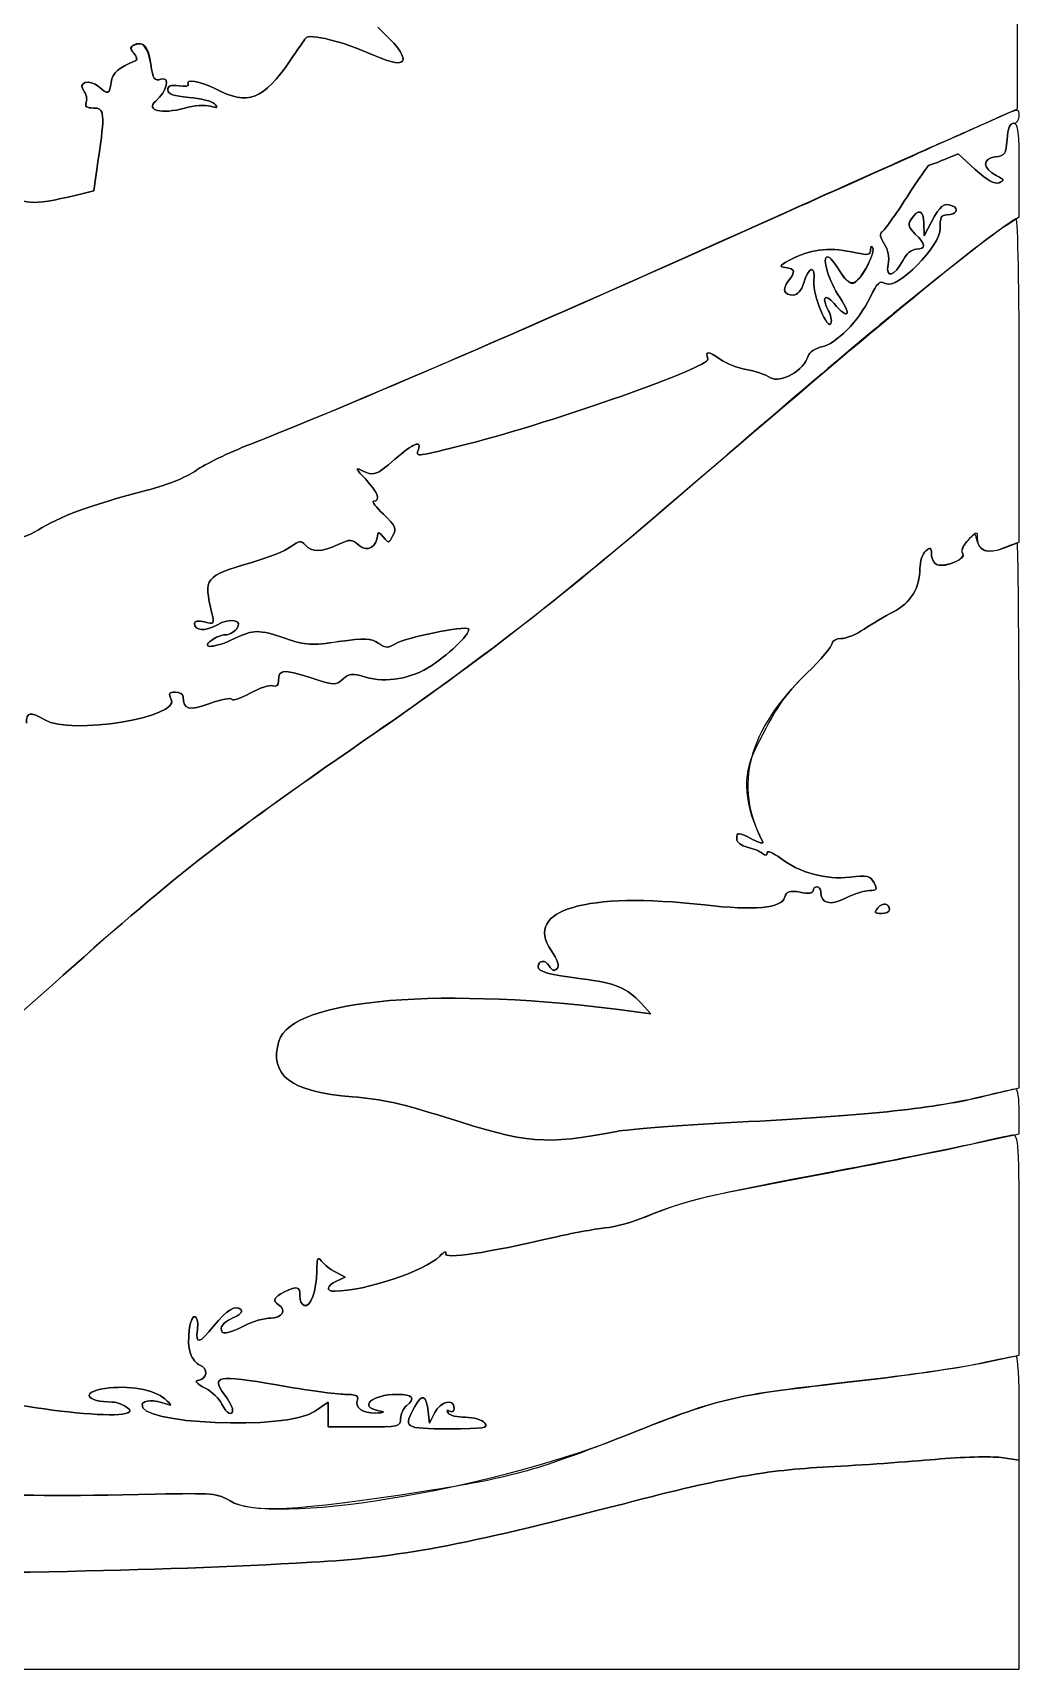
# Model space of a CAD drawing. Extents: x 0 to 106, y 0 to 59.
# Drawn here: x 94.44 to 105.83, y 0.03 to 18.93 of the extents above; entities that cross this region are included whole.
import ezdxf

# ---------------------------------------------------------------- set-up
doc = ezdxf.new("R2010")
doc.units = 0
doc.layers.get('0').update_dxf_attribs({"linetype": 'CONTINUOUS'})

msp = doc.modelspace()

# ---------------------------------------------------------------- linework, layer by layer
at = {"color": 7}
for p, q in [((105.811254, 18.051375), (105.822366, 22.950924)), ((105.436339, 17.88363), (105.811254, 18.051375)), ((95.19777, 17.463472), (95.145911, 17.103639)), ((95.145911, 17.103639), (95.19777, 17.463472)), ((105.1281, 17.533586), (104.968292, 17.466647)), ((104.968292, 17.466647), (105.1281, 17.533586)), ((105.325744, 17.351289), (105.1281, 17.533586)), ((105.1281, 17.533586), (105.325744, 17.351289)), ((105.832156, 16.804396), (105.832685, 17.344674)), ((95.145911, 17.103639), (94.944299, 17.055485)), ((94.944299, 17.055485), (95.145911, 17.103639)), ((104.732813, 16.731106), (104.734665, 16.583998)), ((104.734665, 16.583998), (104.732813, 16.731106)), ((104.734665, 16.583998), (104.82039, 16.746452)), ((104.82039, 16.746452), (104.734665, 16.583998)), ((105.684254, 16.708881), (105.832156, 16.804396)), ((105.833214, 13.047581), (105.833214, 14.915008)), ((105.662823, 12.980641), (105.833214, 13.047581)), ((105.833214, 6.742832), (105.833214, 9.88846)), ((101.577925, 7.599023), (101.379488, 7.625481)), ((101.379488, 7.625481), (101.577925, 7.599023)), ((101.467594, 7.718879), (101.577925, 7.599023)), ((101.577925, 7.599023), (101.467594, 7.718879)), ((105.441367, 6.648376), (105.833214, 6.742832)), ((105.833214, 6.212343), (105.833214, 6.470311)), ((105.204829, 6.074495), (105.833214, 6.212343)), ((105.833214, 3.653031), (105.833214, 4.92594)), ((98.048123, 4.553672), (97.93885, 4.61188)), ((97.93885, 4.61188), (98.048123, 4.553672)), ((97.949962, 4.509751), (98.048123, 4.553672)), ((98.048123, 4.553672), (97.949962, 4.509751)), ((105.381306, 3.558575), (105.833214, 3.653031)), ((97.851538, 3.109578), (97.692788, 3.001892)), ((97.692788, 3.001892), (97.851538, 3.109578)), ((97.851538, 2.967761), (97.851538, 3.109578)), ((97.851538, 3.109578), (97.851538, 2.967761)), ((105.833214, 2.442564), (105.833214, 3.042109)), ((97.851538, 2.82568), (97.851538, 2.967761)), ((97.851538, 2.967761), (97.851538, 2.82568)), ((99.007765, 3.002157), (99.02417, 2.869865)), ((99.02417, 2.869865), (99.007765, 3.002157)), ((99.02417, 2.869865), (99.08423, 2.991044)), ((99.08423, 2.991044), (99.02417, 2.869865)), ((98.270637, 2.82568), (97.851538, 2.82568)), ((97.851538, 2.82568), (98.270637, 2.82568)), ((105.833214, 2.442564), (105.623135, 2.471403)), ((105.623135, 2.471403), (105.833214, 2.442564)), ((105.833214, 1.233948), (105.833214, 2.442564)), ((105.833214, 0.025598), (105.833214, 1.233948)), ((88.059055, 0.025598), (105.833214, 0.025598))]:
    msp.add_line(p, q, dxfattribs=at)
for points in [[(98.375941, 18.672616), (98.035423, 18.825545), (97.632463, 18.926881), (97.59304, 18.869466)], [(97.59304, 18.869466), (97.632463, 18.926881), (98.035423, 18.825545), (98.375941, 18.672616)], [(98.424889, 18.995143), (98.834728, 18.619964), (98.812768, 18.47656), (98.375941, 18.672616)], [(98.375941, 18.672616), (98.812768, 18.47656), (98.834728, 18.619964), (98.424889, 18.995143)], [(95.608667, 18.692989), (95.557603, 18.754902), (95.558926, 18.769718), (95.617663, 18.792208)], [(95.602582, 18.788768), (95.568451, 18.767866), (95.571096, 18.738497), (95.611578, 18.68955)], [(95.803136, 18.569694), (95.773502, 18.767602), (95.699419, 18.848564), (95.602582, 18.788768)], [(95.617663, 18.792208), (95.726671, 18.834012), (95.77165, 18.779508), (95.803665, 18.565989)], [(97.59304, 18.869466), (97.577694, 18.846977), (97.497525, 18.73056), (97.414976, 18.610439)], [(97.414976, 18.610439), (97.497525, 18.73056), (97.577694, 18.846977), (97.59304, 18.869466)], [(95.624807, 18.604618), (95.443832, 18.540854), (95.358636, 18.465448), (95.346201, 18.357763)], [(95.346201, 18.357763), (95.358636, 18.465448), (95.443832, 18.540854), (95.624807, 18.604618)], [(95.624807, 18.604618), (95.651, 18.613879), (95.644386, 18.649862), (95.608667, 18.692989)], [(95.611578, 18.68955), (95.645973, 18.647746), (95.651265, 18.613879), (95.624807, 18.604618)], [(95.920875, 18.395069), (95.84494, 18.370992), (95.829594, 18.393746), (95.803136, 18.569694)], [(95.803665, 18.565989), (95.829594, 18.393746), (95.845204, 18.370992), (95.920875, 18.395069)], [(97.414976, 18.610439), (97.101974, 18.154298), (96.929201, 18.088682), (96.550847, 18.281827)], [(96.550847, 18.281827), (96.929201, 18.088682), (97.101974, 18.154298), (97.414976, 18.610439)], [(95.199886, 18.309079), (95.098551, 18.40089), (94.948533, 18.357233), (95.029495, 18.259602)], [(95.029495, 18.259602), (94.948533, 18.357233), (95.098551, 18.40089), (95.199886, 18.309079)], [(95.346201, 18.357763), (95.330061, 18.218592), (95.308101, 18.211184), (95.199886, 18.309079)], [(95.199886, 18.309079), (95.308101, 18.211184), (95.330061, 18.218592), (95.346201, 18.357763)], [(95.86055, 18.140011), (95.992313, 18.254311), (96.034381, 18.431052), (95.920875, 18.395069)], [(95.920875, 18.395069), (96.034381, 18.431052), (95.992313, 18.254311), (95.86055, 18.140011)], [(96.550847, 18.281827), (96.376223, 18.370727), (96.195777, 18.400625), (96.237052, 18.333685)], [(96.237052, 18.333685), (96.195777, 18.400625), (96.376223, 18.370727), (96.550847, 18.281827)], [(95.029495, 18.259602), (95.059128, 18.223883), (95.071828, 18.164617), (95.057805, 18.12784)], [(95.057805, 18.12784), (95.071828, 18.164617), (95.059128, 18.223883), (95.029495, 18.259602)], [(96.129631, 18.316752), (96.035175, 18.33051), (95.999456, 18.31781), (95.999456, 18.270186)], [(95.999456, 18.270186), (95.999456, 18.31781), (96.035175, 18.33051), (96.129631, 18.316752)], [(95.999456, 18.270186), (95.999456, 18.222296), (96.065867, 18.199013), (96.243666, 18.184196)], [(96.243666, 18.184196), (96.065867, 18.199013), (95.999456, 18.222296), (95.999456, 18.270186)], [(96.237052, 18.333685), (96.249487, 18.313842), (96.201069, 18.306169), (96.129631, 18.316752)], [(96.129631, 18.316752), (96.201069, 18.306169), (96.249487, 18.313842), (96.237052, 18.333685)], [(96.243666, 18.184196), (96.37781, 18.173084), (96.511954, 18.138688), (96.541322, 18.107732)], [(96.541322, 18.107732), (96.511954, 18.138688), (96.37781, 18.173084), (96.243666, 18.184196)], [(95.057805, 18.12784), (95.039285, 18.079421), (95.062039, 18.061165), (95.141149, 18.061165)], [(95.141149, 18.061165), (95.062039, 18.061165), (95.039285, 18.079421), (95.057805, 18.12784)], [(95.141149, 18.061165), (95.27053, 18.061165), (95.276086, 18.004015), (95.19777, 17.463472)], [(95.19777, 17.463472), (95.276086, 18.004015), (95.27053, 18.061165), (95.141149, 18.061165)], [(96.195248, 18.060371), (95.929342, 17.986023), (95.735932, 18.032061), (95.86055, 18.140011)], [(95.86055, 18.140011), (95.735932, 18.032061), (95.929342, 17.986023), (96.195248, 18.060371)], [(96.491052, 18.082861), (96.433902, 18.100059), (96.300816, 18.090004), (96.195248, 18.060371)], [(96.195248, 18.060371), (96.300816, 18.090004), (96.433902, 18.100059), (96.491052, 18.082861)], [(96.541322, 18.107732), (96.584185, 18.062488), (96.574395, 18.057461), (96.491052, 18.082861)], [(96.491052, 18.082861), (96.574395, 18.057461), (96.584185, 18.062488), (96.541322, 18.107732)], [(105.833214, 17.97253), (105.833214, 18.056932), (105.823689, 18.055873), (105.579743, 17.946071)], [(105.769714, 17.884953), (105.804639, 17.884953), (105.833214, 17.924375), (105.833214, 17.97253)], [(103.099278, 16.835881), (104.178512, 17.320068), (105.230229, 17.791555), (105.436339, 17.88363)], [(105.579743, 17.946071), (105.440308, 17.883365), (105.177313, 17.766684), (104.99528, 17.687309)], [(105.769714, 17.884953), (105.726322, 17.884953), (105.701716, 17.825157), (105.692456, 17.697363)], [(105.692456, 17.697363), (105.701716, 17.825157), (105.726322, 17.884953), (105.769714, 17.884953)], [(105.832685, 17.344674), (105.833214, 17.785999), (105.821572, 17.884953), (105.769714, 17.884953)], [(104.99528, 17.687309), (104.813511, 17.60767), (103.870802, 17.185395), (102.90084, 16.748833)], [(105.692456, 17.697363), (105.680285, 17.528824), (105.666527, 17.508716), (105.554873, 17.495751)], [(105.554873, 17.495751), (105.666527, 17.508716), (105.680285, 17.528824), (105.692456, 17.697363)], [(104.790492, 17.399707), (104.780967, 17.399707), (104.665344, 17.23302), (104.533847, 17.029027)], [(104.533847, 17.029027), (104.665344, 17.23302), (104.780967, 17.399707), (104.790492, 17.399707)], [(104.968292, 17.466647), (104.880186, 17.42987), (104.800282, 17.399707), (104.790492, 17.399707)], [(104.790492, 17.399707), (104.800282, 17.399707), (104.880186, 17.42987), (104.968292, 17.466647)], [(105.554873, 17.495751), (105.401944, 17.478288), (105.408823, 17.361078), (105.567573, 17.281968)], [(105.567573, 17.281968), (105.408823, 17.361078), (105.401944, 17.478288), (105.554873, 17.495751)], [(105.599323, 17.198624), (105.546406, 17.178251), (105.463062, 17.224818), (105.325744, 17.351289)], [(105.325744, 17.351289), (105.463062, 17.224818), (105.546406, 17.178251), (105.599323, 17.198624)], [(105.567573, 17.281968), (105.6615, 17.234872), (105.665733, 17.224024), (105.599323, 17.198624)], [(105.599323, 17.198624), (105.665733, 17.224024), (105.6615, 17.234872), (105.567573, 17.281968)], [(94.944299, 17.055485), (94.411694, 16.928485), (94.313004, 16.936952), (94.173304, 17.122689)], [(94.173304, 17.122689), (94.313004, 16.936952), (94.411694, 16.928485), (94.944299, 17.055485)], [(104.533847, 17.029027), (104.402084, 16.825033), (104.273762, 16.645381), (104.248626, 16.629771)], [(104.248626, 16.629771), (104.273762, 16.645381), (104.402084, 16.825033), (104.533847, 17.029027)], [(96.947722, 14.175234), (98.078021, 14.617352), (100.201564, 15.53572), (103.099278, 16.835881)], [(104.580678, 16.770264), (104.664551, 16.903085), (104.730697, 16.885887), (104.732813, 16.731106)], [(104.732813, 16.731106), (104.730697, 16.885887), (104.664551, 16.903085), (104.580678, 16.770264)], [(104.82039, 16.746452), (104.920932, 16.936422), (104.962207, 16.968702), (105.057192, 16.932189)], [(105.057192, 16.932189), (104.962207, 16.968702), (104.920932, 16.936422), (104.82039, 16.746452)], [(104.997132, 16.82662), (104.932838, 16.82662), (104.916698, 16.794341), (104.920138, 16.672898)], [(104.920138, 16.672898), (104.916698, 16.794341), (104.932838, 16.82662), (104.997132, 16.82662)], [(105.057192, 16.932189), (105.145563, 16.898322), (105.104817, 16.82662), (104.997132, 16.82662)], [(104.997132, 16.82662), (105.104817, 16.82662), (105.145563, 16.898322), (105.057192, 16.932189)], [(102.90084, 16.748833), (100.262418, 15.561914), (98.069554, 14.614177), (96.947722, 14.175234)], [(102.037241, 13.69237), (104.077176, 15.447878), (105.303519, 16.46229), (105.684254, 16.708881)], [(104.920138, 16.672898), (104.925959, 16.46811), (104.425368, 15.960111), (104.289637, 16.032871)], [(104.289637, 16.032871), (104.425368, 15.960111), (104.925959, 16.46811), (104.920138, 16.672898)], [(104.632801, 16.605694), (104.556865, 16.676602), (104.544959, 16.713644), (104.580678, 16.770264)], [(104.580678, 16.770264), (104.544959, 16.713644), (104.556865, 16.676602), (104.632801, 16.605694)], [(105.799083, 16.782435), (105.780297, 16.782435), (105.556989, 16.620775), (105.30299, 16.423396)], [(105.833214, 14.915008), (105.833214, 15.942119), (105.817868, 16.782435), (105.799083, 16.782435)], [(103.94806, 16.389265), (103.6721, 16.453294), (103.445881, 16.434773), (103.234479, 16.330527)], [(103.234479, 16.330527), (103.445881, 16.434773), (103.6721, 16.453294), (103.94806, 16.389265)], [(104.142264, 16.441652), (104.129035, 16.474725), (104.118981, 16.467581), (104.116864, 16.423396)], [(104.116864, 16.423396), (104.118981, 16.467581), (104.129035, 16.474725), (104.142264, 16.441652)], [(104.248626, 16.629771), (104.218464, 16.61125), (104.227195, 16.56389), (104.273762, 16.492981)], [(104.273762, 16.492981), (104.227195, 16.56389), (104.218464, 16.61125), (104.248626, 16.629771)], [(104.273762, 16.492981), (104.31927, 16.423396), (104.335409, 16.337936), (104.318741, 16.254592)], [(104.318741, 16.254592), (104.335409, 16.337936), (104.31927, 16.423396), (104.273762, 16.492981)], [(104.643649, 16.429746), (104.757949, 16.429746), (104.75398, 16.492717), (104.632801, 16.605694)], [(104.632801, 16.605694), (104.75398, 16.492717), (104.757949, 16.429746), (104.643649, 16.429746)], [(103.234479, 16.330527), (103.066205, 16.247977), (103.049536, 16.229192), (103.13235, 16.217286)], [(103.13235, 16.217286), (103.049536, 16.229192), (103.066205, 16.247977), (103.234479, 16.330527)], [(103.764439, 15.867507), (103.63056, 16.067267), (103.547217, 16.341375), (103.620506, 16.341375)], [(103.620506, 16.341375), (103.547217, 16.341375), (103.63056, 16.067267), (103.764439, 15.867507)], [(103.620506, 16.341375), (103.644319, 16.341375), (103.704643, 16.272054), (103.754914, 16.187123)], [(103.754914, 16.187123), (103.704643, 16.272054), (103.644319, 16.341375), (103.620506, 16.341375)], [(103.905462, 16.032871), (103.978752, 16.032871), (104.172426, 16.36704), (104.142264, 16.441652)], [(104.116864, 16.423396), (104.113953, 16.362277), (104.087231, 16.356721), (103.94806, 16.389265)], [(103.94806, 16.389265), (104.087231, 16.356721), (104.113953, 16.362277), (104.116864, 16.423396)], [(104.142264, 16.441652), (104.154435, 16.411754), (104.11951, 16.307773), (104.064476, 16.210142)], [(104.318741, 16.254592), (104.285139, 16.086582), (104.395205, 16.117273), (104.490984, 16.302746)], [(104.490984, 16.302746), (104.395205, 16.117273), (104.285139, 16.086582), (104.318741, 16.254592)], [(105.30299, 16.423396), (105.04899, 16.225752), (104.635976, 15.895817), (104.385151, 15.689972)], [(104.490984, 16.302746), (104.529613, 16.377623), (104.59232, 16.429746), (104.643649, 16.429746)], [(104.643649, 16.429746), (104.59232, 16.429746), (104.529613, 16.377623), (104.490984, 16.302746)], [(103.13235, 16.217286), (103.247179, 16.200882), (103.252471, 16.174688), (103.165423, 16.05933)], [(103.165423, 16.05933), (103.252471, 16.174688), (103.247179, 16.200882), (103.13235, 16.217286)], [(103.343752, 16.040809), (103.401961, 16.234484), (103.482923, 16.249036), (103.461227, 16.061976)], [(103.461227, 16.061976), (103.482923, 16.249036), (103.401961, 16.234484), (103.343752, 16.040809)], [(104.064476, 16.210142), (103.942239, 15.99239), (103.872654, 15.987363), (103.754914, 16.187123)], [(103.754914, 16.187123), (103.80492, 16.102192), (103.872654, 16.032871), (103.905462, 16.032871)], [(104.289637, 16.032871), (104.22111, 16.069648), (104.194387, 16.045571), (104.111043, 15.873328)], [(104.111043, 15.873328), (104.194387, 16.045571), (104.22111, 16.069648), (104.289637, 16.032871)], [(103.165423, 16.05933), (103.092134, 15.962757), (103.115417, 15.90058), (103.224954, 15.90058)], [(103.224954, 15.90058), (103.115417, 15.90058), (103.092134, 15.962757), (103.165423, 16.05933)], [(103.224954, 15.90058), (103.272579, 15.90058), (103.317294, 15.953232), (103.343752, 16.040809)], [(103.343752, 16.040809), (103.317294, 15.953232), (103.272579, 15.90058), (103.224954, 15.90058)], [(103.461227, 16.061976), (103.4435, 15.910369), (103.623946, 15.471955), (103.660194, 15.578318)], [(103.660194, 15.578318), (103.623946, 15.471955), (103.4435, 15.910369), (103.461227, 16.061976)], [(103.631089, 15.718811), (103.546952, 15.875974), (103.584523, 15.925451), (103.693796, 15.801361)], [(103.693796, 15.801361), (103.584523, 15.925451), (103.546952, 15.875974), (103.631089, 15.718811)], [(104.111043, 15.873328), (103.979281, 15.601601), (103.717873, 15.334108), (103.551185, 15.30077)], [(103.551185, 15.30077), (103.717873, 15.334108), (103.979281, 15.601601), (104.111043, 15.873328)], [(103.660194, 15.578318), (103.669983, 15.607422), (103.657019, 15.670393), (103.631089, 15.718811)], [(103.631089, 15.718811), (103.657019, 15.670393), (103.669983, 15.607422), (103.660194, 15.578318)], [(103.693796, 15.801361), (103.858366, 15.614301), (103.904933, 15.657693), (103.764439, 15.867507)], [(103.764439, 15.867507), (103.904933, 15.657693), (103.858366, 15.614301), (103.693796, 15.801361)], [(104.385151, 15.689972), (103.950441, 15.333049), (103.626856, 15.057618), (101.864468, 13.54288)], [(102.236472, 15.160012), (102.264783, 15.070583), (100.482551, 14.440346), (99.469198, 14.181584)], [(99.469198, 14.181584), (100.482551, 14.440346), (102.264783, 15.070583), (102.236472, 15.160012)], [(102.384374, 15.154985), (102.235678, 15.259495), (102.204458, 15.260553), (102.236472, 15.160012)], [(102.236472, 15.160012), (102.204458, 15.260553), (102.235678, 15.259495), (102.384374, 15.154985)], [(102.680178, 15.041479), (102.583341, 15.057618), (102.449991, 15.108683), (102.384374, 15.154985)], [(102.384374, 15.154985), (102.449991, 15.108683), (102.583341, 15.057618), (102.680178, 15.041479)], [(103.395611, 15.197054), (103.353013, 15.033541), (103.072819, 14.872675), (102.958784, 14.946229)], [(102.958784, 14.946229), (103.072819, 14.872675), (103.353013, 15.033541), (103.395611, 15.197054)], [(103.551185, 15.30077), (103.475515, 15.285689), (103.406723, 15.239916), (103.395611, 15.197054)], [(103.395611, 15.197054), (103.406723, 15.239916), (103.475515, 15.285689), (103.551185, 15.30077)], [(102.958784, 14.946229), (102.902692, 14.982477), (102.77728, 15.025339), (102.680178, 15.041479)], [(102.680178, 15.041479), (102.77728, 15.025339), (102.902692, 14.982477), (102.958784, 14.946229)], [(98.893995, 14.114644), (98.937916, 14.229209), (98.834464, 14.186876), (98.623326, 14.004313)], [(98.623326, 14.004313), (98.834464, 14.186876), (98.937916, 14.229209), (98.893995, 14.114644)], [(99.469198, 14.181584), (98.866743, 14.027597), (98.860393, 14.026803), (98.893995, 14.114644)], [(98.893995, 14.114644), (98.860393, 14.026803), (98.866743, 14.027597), (99.469198, 14.181584)], [(96.326746, 13.873874), (96.4257, 13.944782), (96.705099, 14.080513), (96.947722, 14.175234)], [(96.947722, 14.175234), (96.705099, 14.080513), (96.4257, 13.944782), (96.326746, 13.873874)], [(98.623326, 14.004313), (98.401077, 13.811961), (98.377264, 13.804024), (98.234654, 13.877578)], [(98.234654, 13.877578), (98.377264, 13.804024), (98.401077, 13.811961), (98.623326, 14.004313)], [(95.690688, 13.627282), (95.984111, 13.703218), (96.211123, 13.791059), (96.326746, 13.873874)], [(96.326746, 13.873874), (96.211123, 13.791059), (95.984111, 13.703218), (95.690688, 13.627282)], [(98.234654, 13.877578), (98.162687, 13.91462), (98.174593, 13.888955), (98.281485, 13.776243)], [(98.281485, 13.776243), (98.174593, 13.888955), (98.162687, 13.91462), (98.234654, 13.877578)], [(94.507208, 13.188075), (94.726547, 13.333066), (95.126861, 13.481762), (95.690688, 13.627282)], [(95.690688, 13.627282), (95.126861, 13.481762), (94.726547, 13.333066), (94.507208, 13.188075)], [(98.248412, 10.741475), (99.695946, 11.742393), (100.490224, 12.361253), (102.037241, 13.69237)], [(98.281485, 13.776243), (98.425947, 13.624372), (98.465106, 13.519333), (98.377529, 13.519333)], [(98.377529, 13.519333), (98.465106, 13.519333), (98.425947, 13.624372), (98.281485, 13.776243)], [(101.864468, 13.54288), (100.49631, 12.367073), (99.646998, 11.709055), (98.248412, 10.741475)], [(98.377529, 13.519333), (98.3516, 13.519333), (98.402664, 13.45107), (98.491035, 13.367726)], [(98.491035, 13.367726), (98.402664, 13.45107), (98.3516, 13.519333), (98.377529, 13.519333)], [(98.491035, 13.367726), (98.631793, 13.23517), (98.645287, 13.204479), (98.600837, 13.121664)], [(98.600837, 13.121664), (98.645287, 13.204479), (98.631793, 13.23517), (98.491035, 13.367726)], [(94.010057, 13.013979), (94.199233, 13.050227), (94.411164, 13.12431), (94.507208, 13.188075)], [(94.507208, 13.188075), (94.411164, 13.12431), (94.199233, 13.050227), (94.010057, 13.013979)], [(97.588542, 13.010539), (97.541975, 13.066631), (97.519486, 13.063985), (97.417621, 12.991489)], [(97.417621, 12.991489), (97.519486, 13.063985), (97.541975, 13.066631), (97.588542, 13.010539)], [(98.209783, 13.007364), (98.124058, 13.084887), (98.110035, 13.085416), (97.967425, 13.017683)], [(97.967425, 13.017683), (98.110035, 13.085416), (98.124058, 13.084887), (98.209783, 13.007364)], [(98.426212, 13.141773), (98.421979, 12.996252), (98.303445, 12.922698), (98.209783, 13.007364)], [(98.209783, 13.007364), (98.303445, 12.922698), (98.421979, 12.996252), (98.426212, 13.141773)], [(98.488918, 13.107641), (98.455316, 13.152091), (98.427006, 13.167437), (98.426212, 13.141773)], [(98.426212, 13.141773), (98.427006, 13.167437), (98.455316, 13.152091), (98.488918, 13.107641)], [(98.600837, 13.121664), (98.552153, 13.030648), (98.547656, 13.030119), (98.488918, 13.107641)], [(98.488918, 13.107641), (98.547656, 13.030119), (98.552153, 13.030648), (98.600837, 13.121664)], [(105.232875, 13.057371), (105.17599, 12.993077), (105.155352, 12.935927), (105.180223, 12.911056)], [(105.180752, 12.918464), (105.158527, 12.948362), (105.184456, 13.01001), (105.246104, 13.074304)], [(105.340825, 13.087533), (105.328125, 13.152356), (105.313044, 13.148123), (105.232875, 13.057371)], [(105.246104, 13.074304), (105.345587, 13.17802), (105.348233, 13.178285), (105.348233, 13.087533)], [(105.636893, 12.971646), (105.473117, 12.903383), (105.368871, 12.944129), (105.340825, 13.087533)], [(105.348233, 13.087533), (105.348233, 12.943864), (105.466502, 12.903648), (105.662823, 12.980641)], [(97.417621, 12.991489), (97.353063, 12.945452), (97.153038, 12.864754), (96.972593, 12.812367)], [(96.972593, 12.812367), (97.153038, 12.864754), (97.353063, 12.945452), (97.417621, 12.991489)], [(97.967425, 13.017683), (97.7801, 12.928783), (97.658127, 12.926402), (97.588542, 13.010539)], [(97.588542, 13.010539), (97.658127, 12.926402), (97.7801, 12.928783), (97.967425, 13.017683)], [(104.752921, 12.945981), (104.716409, 12.915819), (104.686776, 12.82295), (104.686776, 12.739871)], [(104.686776, 12.739871), (104.686776, 12.82295), (104.716409, 12.915819), (104.752921, 12.945981)], [(104.819067, 12.906029), (104.819067, 12.985404), (104.808219, 12.992019), (104.752921, 12.945981)], [(104.752921, 12.945981), (104.808219, 12.992019), (104.819067, 12.985404), (104.819067, 12.906029)], [(104.886007, 12.785115), (104.84923, 12.799402), (104.819067, 12.853642), (104.819067, 12.906029)], [(104.819067, 12.906029), (104.819067, 12.853642), (104.84923, 12.799402), (104.886007, 12.785115)], [(104.886007, 12.785115), (104.983373, 12.747808), (105.225731, 12.857346), (105.180752, 12.918464)], [(105.180223, 12.911056), (105.232081, 12.859198), (104.977552, 12.75019), (104.886007, 12.785115)], [(105.809666, 13.034087), (105.796966, 13.034087), (105.718914, 13.006041), (105.636893, 12.971646)], [(105.833214, 9.88846), (105.833214, 11.618568), (105.822631, 13.034087), (105.809666, 13.034087)], [(96.972593, 12.812367), (96.423318, 12.652559), (96.409825, 12.635361), (96.510366, 12.22314)], [(96.510366, 12.22314), (96.409825, 12.635361), (96.423318, 12.652559), (96.972593, 12.812367)], [(104.686776, 12.739871), (104.686776, 12.520267), (104.576709, 12.341938), (104.379595, 12.241396)], [(104.379595, 12.241396), (104.576709, 12.341938), (104.686776, 12.520267), (104.686776, 12.739871)], [(96.424906, 12.124715), (96.354262, 12.142442), (96.308225, 12.135563), (96.308225, 12.107517)], [(96.308225, 12.107517), (96.308225, 12.135563), (96.354262, 12.142442), (96.424906, 12.124715)], [(96.308225, 12.107517), (96.308225, 12.021263), (96.435489, 12.012003), (96.565664, 12.088732)], [(96.565664, 12.088732), (96.435489, 12.012003), (96.308225, 12.021263), (96.308225, 12.107517)], [(96.510366, 12.22314), (96.539735, 12.102226), (96.535237, 12.096934), (96.424906, 12.124715)], [(96.424906, 12.124715), (96.535237, 12.096934), (96.539735, 12.102226), (96.510366, 12.22314)], [(96.565664, 12.088732), (96.720181, 12.180013), (96.880253, 12.146676), (96.792941, 12.041372)], [(96.792941, 12.041372), (96.880253, 12.146676), (96.720181, 12.180013), (96.565664, 12.088732)], [(104.379595, 12.241396), (104.28461, 12.192713), (104.133268, 12.103284), (104.043574, 12.04243)], [(104.043574, 12.04243), (104.133268, 12.103284), (104.28461, 12.192713), (104.379595, 12.241396)], [(96.504016, 11.911197), (96.370137, 11.809862), (96.547143, 11.82362), (96.771245, 11.931834)], [(96.771245, 11.931834), (96.547143, 11.82362), (96.370137, 11.809862), (96.504016, 11.911197)], [(96.664089, 11.975755), (96.623079, 11.975755), (96.551112, 11.946651), (96.504016, 11.911197)], [(96.504016, 11.911197), (96.551112, 11.946651), (96.623079, 11.975755), (96.664089, 11.975755)], [(96.792941, 12.041372), (96.762778, 12.005388), (96.704835, 11.975755), (96.664089, 11.975755)], [(96.664089, 11.975755), (96.704835, 11.975755), (96.762778, 12.005388), (96.792941, 12.041372)], [(96.771245, 11.931834), (96.994024, 12.03952), (97.046676, 12.03952), (97.363646, 11.932893)], [(97.363646, 11.932893), (97.046676, 12.03952), (96.994024, 12.03952), (96.771245, 11.931834)], [(97.363646, 11.932893), (97.596744, 11.854312), (97.657069, 11.850607), (97.974569, 11.896909)], [(97.975098, 11.896909), (97.657069, 11.850607), (97.596744, 11.854047), (97.363646, 11.932893)], [(97.974569, 11.896909), (98.278045, 11.941095), (98.341545, 11.938713), (98.431504, 11.879711)], [(98.430974, 11.879976), (98.342075, 11.938978), (98.279104, 11.941359), (97.975098, 11.896909)], [(99.472902, 12.045076), (99.43295, 12.085028), (98.734716, 11.942682), (98.628353, 11.872832)], [(98.628618, 11.872832), (98.733393, 11.942418), (99.432686, 12.085028), (99.472902, 12.045076)], [(99.472902, 12.045076), (99.510209, 12.007505), (99.272613, 11.770439), (99.048776, 11.622008)], [(99.048776, 11.622008), (99.272613, 11.770439), (99.510209, 12.007505), (99.472902, 12.045076)], [(103.77661, 11.931834), (103.719196, 11.931834), (103.672364, 11.906434), (103.672364, 11.875478)], [(103.672364, 11.875478), (103.672364, 11.906434), (103.719196, 11.931834), (103.77661, 11.931834)], [(104.043574, 12.04243), (103.953881, 11.981576), (103.83376, 11.931834), (103.77661, 11.931834)], [(103.77661, 11.931834), (103.83376, 11.931834), (103.953881, 11.981576), (104.043574, 12.04243)], [(98.628353, 11.872832), (98.547126, 11.819651), (98.520404, 11.820709), (98.430974, 11.879976)], [(98.431504, 11.879711), (98.521726, 11.820709), (98.548714, 11.819651), (98.628618, 11.872832)], [(103.672364, 11.875478), (103.672364, 11.844257), (103.54166, 11.690535), (103.381852, 11.533637)], [(103.381852, 11.533637), (103.54166, 11.690535), (103.672364, 11.844257), (103.672364, 11.875478)], [(97.644369, 11.48072), (97.331632, 11.58232), (97.278451, 11.577293), (97.278451, 11.445531)], [(97.278451, 11.445531), (97.278451, 11.577293), (97.331632, 11.58232), (97.644369, 11.48072)], [(98.284131, 11.488129), (98.130673, 11.534166), (98.096541, 11.530726), (98.021929, 11.463258)], [(98.021929, 11.463258), (98.096541, 11.530726), (98.130673, 11.534166), (98.284131, 11.488129)], [(99.048776, 11.622008), (98.815149, 11.467227), (98.524108, 11.416162), (98.284131, 11.488129)], [(98.284131, 11.488129), (98.524108, 11.416162), (98.815149, 11.467227), (99.048776, 11.622008)], [(102.870149, 9.579956), (102.537303, 10.250409), (102.697376, 10.861596), (103.381852, 11.533637)], [(103.381852, 11.533637), (103.109067, 11.265879), (103.02784, 11.146287), (102.783101, 10.65284)], [(97.213099, 11.386264), (97.17738, 11.400022), (97.059376, 11.361658), (96.950897, 11.301068)], [(96.950897, 11.301068), (97.059376, 11.361658), (97.17738, 11.400022), (97.213099, 11.386264)], [(97.278451, 11.445531), (97.278451, 11.389175), (97.256755, 11.369595), (97.213099, 11.386264)], [(97.213099, 11.386264), (97.256755, 11.369595), (97.278451, 11.389175), (97.278451, 11.445531)], [(98.021929, 11.463258), (97.940173, 11.389175), (97.923504, 11.389968), (97.644369, 11.48072)], [(97.644369, 11.48072), (97.923504, 11.389968), (97.940173, 11.389175), (98.021929, 11.463258)], [(96.040731, 11.231748), (96.151856, 11.023785), (94.879741, 10.815029), (94.579704, 10.992035)], [(94.579704, 10.992035), (94.879741, 10.815029), (96.151856, 11.023785), (96.040731, 11.231748)], [(96.08624, 11.314298), (96.012156, 11.314298), (96.004219, 11.30001), (96.040731, 11.231748)], [(96.040731, 11.231748), (96.004219, 11.30001), (96.012156, 11.314298), (96.08624, 11.314298)], [(96.176727, 11.259264), (96.176198, 11.289691), (96.135452, 11.314298), (96.08624, 11.314298)], [(96.08624, 11.314298), (96.135452, 11.314298), (96.176198, 11.289691), (96.176727, 11.259264)], [(96.486818, 11.1828), (96.243402, 11.0939), (96.178314, 11.110039), (96.176727, 11.259264)], [(96.176727, 11.259264), (96.178314, 11.110039), (96.243402, 11.0939), (96.486818, 11.1828)], [(96.740289, 11.230689), (96.732881, 11.25265), (96.618845, 11.231218), (96.486818, 11.1828)], [(96.486818, 11.1828), (96.618845, 11.231218), (96.732881, 11.25265), (96.740289, 11.230689)], [(96.950897, 11.301068), (96.842418, 11.240479), (96.747697, 11.208729), (96.740289, 11.230689)], [(96.740289, 11.230689), (96.747697, 11.208729), (96.842418, 11.240479), (96.950897, 11.301068)], [(94.579704, 10.992035), (94.409841, 11.092312), (94.368037, 11.084904), (94.368037, 10.9542)], [(94.368037, 10.9542), (94.368037, 11.084904), (94.409841, 11.092312), (94.579704, 10.992035)], [(94.666222, 7.930016), (96.044171, 9.165354), (96.598472, 9.600329), (98.248412, 10.741475)], [(98.248412, 10.741475), (96.59662, 9.599006), (96.043642, 9.16509), (94.666222, 7.930016)], [(102.783101, 10.65284), (102.626997, 10.337986), (102.652926, 10.017576), (102.870149, 9.579956)], [(102.753467, 9.613029), (102.587045, 9.699018), (102.570111, 9.699547), (102.570111, 9.617527)], [(102.570111, 9.617527), (102.570111, 9.699547), (102.587045, 9.699018), (102.753467, 9.613029)], [(102.570111, 9.617527), (102.570111, 9.581543), (102.624616, 9.53921), (102.69129, 9.523335)], [(102.69129, 9.523335), (102.624616, 9.53921), (102.570111, 9.581543), (102.570111, 9.617527)], [(102.69129, 9.523335), (102.757965, 9.507195), (102.83734, 9.474652), (102.867767, 9.450839)], [(102.867767, 9.450839), (102.83734, 9.474652), (102.757965, 9.507195), (102.69129, 9.523335)], [(102.870149, 9.579956), (102.880203, 9.559583), (102.827815, 9.574664), (102.753467, 9.613029)], [(102.753467, 9.613029), (102.827815, 9.574664), (102.880203, 9.559583), (102.870149, 9.579956)], [(102.867767, 9.450839), (102.905074, 9.421206), (102.922801, 9.424116), (102.922801, 9.459041)], [(102.922801, 9.459041), (102.922801, 9.424116), (102.905074, 9.421206), (102.867767, 9.450839)], [(102.922801, 9.459041), (102.922801, 9.487616), (102.991328, 9.458512), (103.0752, 9.394748)], [(103.0752, 9.394748), (102.991328, 9.458512), (102.922801, 9.487616), (102.922801, 9.459041)], [(103.0752, 9.394748), (103.29454, 9.227267), (103.604102, 9.143129), (103.878739, 9.175937)], [(103.878739, 9.175937), (103.604102, 9.143129), (103.29454, 9.227267), (103.0752, 9.394748)], [(103.878739, 9.175937), (104.080087, 9.200014), (104.11316, 9.192342), (104.156022, 9.112438)], [(104.156022, 9.112438), (104.11316, 9.192342), (104.080087, 9.200014), (103.878739, 9.175937)], [(104.156022, 9.112438), (104.19862, 9.032533), (104.192005, 9.021421), (104.102312, 9.021421)], [(104.102312, 9.021421), (104.192005, 9.021421), (104.19862, 9.032533), (104.156022, 9.112438)], [(102.197579, 8.855527), (100.830213, 9.010573), (100.109225, 8.799171), (100.424343, 8.335357)], [(100.424343, 8.335357), (100.109225, 8.799171), (100.830213, 9.010573), (102.197579, 8.855527)], [(103.124413, 8.943104), (103.084725, 8.817692), (102.781513, 8.789117), (102.197579, 8.855527)], [(102.197579, 8.855527), (102.781513, 8.789117), (103.084725, 8.817692), (103.124413, 8.943104)], [(103.301948, 9.001313), (103.177594, 9.024861), (103.147167, 9.014806), (103.124413, 8.943104)], [(103.124413, 8.943104), (103.147167, 9.014806), (103.177594, 9.024861), (103.301948, 9.001313)], [(103.451967, 9.019304), (103.451967, 8.990729), (103.394817, 8.98385), (103.301948, 9.001313)], [(103.301948, 9.001313), (103.394817, 8.98385), (103.451967, 8.990729), (103.451967, 9.019304)], [(103.496152, 9.065342), (103.47181, 9.065342), (103.451967, 9.044704), (103.451967, 9.019304)], [(103.451967, 9.019304), (103.451967, 9.044704), (103.47181, 9.065342), (103.496152, 9.065342)], [(103.540073, 9.004752), (103.540073, 9.03809), (103.520229, 9.065342), (103.496152, 9.065342)], [(103.496152, 9.065342), (103.520229, 9.065342), (103.540073, 9.03809), (103.540073, 9.004752)], [(103.828468, 8.934109), (103.651198, 8.843621), (103.540073, 8.870873), (103.540073, 9.004752)], [(103.540073, 9.004752), (103.540073, 8.870873), (103.651198, 8.843621), (103.828468, 8.934109)], [(104.102312, 9.021421), (104.045956, 9.021421), (103.92266, 8.981998), (103.828468, 8.934109)], [(103.828468, 8.934109), (103.92266, 8.981998), (104.045956, 9.021421), (104.102312, 9.021421)], [(104.201266, 8.822455), (104.256299, 8.888865), (104.333822, 8.874577), (104.333822, 8.798113)], [(104.333822, 8.798113), (104.333822, 8.874577), (104.256299, 8.888865), (104.201266, 8.822455)], [(104.240424, 8.756838), (104.162372, 8.756838), (104.155758, 8.767686), (104.201266, 8.822455)], [(104.201266, 8.822455), (104.155758, 8.767686), (104.162372, 8.756838), (104.240424, 8.756838)], [(104.333822, 8.798113), (104.333822, 8.775359), (104.291753, 8.756838), (104.240424, 8.756838)], [(104.240424, 8.756838), (104.291753, 8.756838), (104.333822, 8.775359), (104.333822, 8.798113)], [(100.424343, 8.335357), (100.505041, 8.216559), (100.526472, 8.150678), (100.494193, 8.118928)], [(100.494193, 8.118928), (100.526472, 8.150678), (100.505041, 8.216559), (100.424343, 8.335357)], [(100.403706, 8.151472), (100.361901, 8.22582), (100.27697, 8.219205), (100.27697, 8.141418)], [(100.27697, 8.141418), (100.27697, 8.219205), (100.361901, 8.22582), (100.403706, 8.151472)], [(100.27697, 8.141418), (100.27697, 8.084003), (100.400795, 8.049872), (100.77862, 8.002512)], [(100.77862, 8.002512), (100.400795, 8.049872), (100.27697, 8.084003), (100.27697, 8.141418)], [(100.494193, 8.118928), (100.462178, 8.087178), (100.434397, 8.097232), (100.403706, 8.151472)], [(100.403706, 8.151472), (100.434397, 8.097232), (100.462178, 8.087178), (100.494193, 8.118928)], [(100.77862, 8.002512), (101.165705, 7.953828), (101.304346, 7.896943), (101.467594, 7.718879)], [(101.467594, 7.718879), (101.304346, 7.896943), (101.165705, 7.953828), (100.77862, 8.002512)], [(85.195737, 1.383967), (88.801475, 3.305898), (91.888894, 5.440025), (94.666222, 7.930016)], [(94.666222, 7.930016), (91.888894, 5.440025), (88.801475, 3.305898), (85.195737, 1.383967)], [(101.379488, 7.625481), (99.181597, 7.921285), (97.429263, 7.774441), (97.284007, 7.282581)], [(97.284007, 7.282581), (97.429263, 7.774441), (99.181597, 7.921285), (101.379488, 7.625481)], [(97.284007, 7.282581), (97.166797, 6.885178), (97.416299, 6.696001), (98.133319, 6.638322)], [(98.133319, 6.638322), (97.416299, 6.696001), (97.166797, 6.885178), (97.284007, 7.282581)], [(98.133319, 6.638322), (98.471985, 6.611334), (98.729424, 6.554449), (99.203557, 6.402578)], [(99.203557, 6.402578), (98.729424, 6.554449), (98.471985, 6.611334), (98.133319, 6.638322)], [(102.705843, 6.351778), (104.136972, 6.428772), (104.849759, 6.50603), (105.441367, 6.648376)], [(105.409352, 6.641761), (104.872778, 6.508411), (104.121626, 6.427978), (102.705843, 6.351778)], [(105.795114, 6.72828), (105.774212, 6.72828), (105.600646, 6.689386), (105.409352, 6.641761)], [(105.833214, 6.470311), (105.833214, 6.612128), (105.816016, 6.72828), (105.795114, 6.72828)], [(99.203557, 6.402578), (100.162935, 6.094868), (100.349731, 6.079522), (101.18449, 6.23933)], [(101.18449, 6.23933), (100.349731, 6.079522), (100.162935, 6.094868), (99.203557, 6.402578)], [(101.18449, 6.23933), (101.307786, 6.262878), (101.992262, 6.313678), (102.705843, 6.351778)], [(102.705843, 6.351778), (101.992262, 6.313678), (101.307786, 6.262878), (101.18449, 6.23933)], [(103.385821, 5.714133), (104.040664, 5.83637), (104.859284, 5.998824), (105.204829, 6.074495)], [(105.348233, 6.106774), (105.1662, 6.061266), (104.422193, 5.912306), (103.694589, 5.775781)], [(105.755956, 6.194351), (105.713622, 6.191705), (105.530002, 6.152283), (105.348233, 6.106774)], [(105.833214, 4.92594), (105.833214, 6.111008), (105.827922, 6.198849), (105.755956, 6.194351)], [(103.694589, 5.775781), (102.24732, 5.503789), (101.931143, 5.428119), (101.53374, 5.25905)], [(101.53374, 5.257727), (101.960512, 5.437115), (102.13302, 5.479712), (103.385821, 5.714133)], [(101.048759, 5.123584), (100.927315, 5.111148), (100.659557, 5.061671), (100.453447, 5.013253)], [(100.453447, 5.013253), (100.659557, 5.061671), (100.927315, 5.111148), (101.048759, 5.123584)], [(101.53374, 5.25905), (101.388219, 5.197138), (101.169938, 5.136284), (101.048759, 5.123584)], [(101.048759, 5.123584), (101.169938, 5.136284), (101.388219, 5.196344), (101.53374, 5.257727)], [(100.453447, 5.013253), (99.689596, 4.83413), (99.183184, 4.758988), (99.209642, 4.828309)], [(99.209642, 4.828309), (99.183184, 4.758988), (99.689596, 4.83413), (100.453447, 5.013253)], [(97.775867, 4.740203), (97.730888, 4.798411), (97.721892, 4.779626), (97.720834, 4.625638)], [(97.720834, 4.625638), (97.721892, 4.779626), (97.730888, 4.798411), (97.775867, 4.740203)], [(97.93885, 4.61188), (97.87879, 4.643895), (97.8055, 4.701574), (97.775867, 4.740203)], [(97.775867, 4.740203), (97.8055, 4.701574), (97.87879, 4.643895), (97.93885, 4.61188)], [(99.140322, 4.797882), (98.967813, 4.625374), (98.284395, 4.396509), (97.928796, 4.392012)], [(97.928796, 4.392012), (98.284395, 4.396509), (98.967813, 4.625374), (99.140322, 4.797882)], [(99.209642, 4.828309), (99.223136, 4.862969), (99.191915, 4.849476), (99.140322, 4.797882)], [(99.140322, 4.797882), (99.191915, 4.849476), (99.223136, 4.862969), (99.209642, 4.828309)], [(97.720834, 4.625638), (97.718981, 4.395716), (97.648338, 4.201512), (97.575842, 4.226647)], [(97.575842, 4.226647), (97.648338, 4.201512), (97.718981, 4.395716), (97.720834, 4.625638)], [(97.346713, 4.384074), (97.227915, 4.329835), (97.20569, 4.28168), (97.278451, 4.236701)], [(97.278451, 4.236701), (97.20569, 4.28168), (97.227915, 4.329835), (97.346713, 4.384074)], [(97.524513, 4.340418), (97.528482, 4.448897), (97.502817, 4.455247), (97.346713, 4.384074)], [(97.346713, 4.384074), (97.502817, 4.455247), (97.528482, 4.448897), (97.524513, 4.340418)], [(97.928796, 4.392012), (97.820581, 4.390689), (97.832752, 4.457364), (97.949962, 4.509751)], [(97.949962, 4.509751), (97.832752, 4.457364), (97.820581, 4.390689), (97.928796, 4.392012)], [(96.84718, 4.178493), (96.785533, 4.240141), (96.682874, 4.179551), (96.531797, 3.991433)], [(96.531797, 3.991433), (96.682874, 4.179551), (96.785533, 4.240141), (96.84718, 4.178493)], [(96.751666, 4.083508), (96.830247, 4.116051), (96.869935, 4.155739), (96.84718, 4.178493)], [(96.84718, 4.178493), (96.869935, 4.155739), (96.830247, 4.116051), (96.751666, 4.083508)], [(97.278451, 4.236701), (97.375817, 4.176641), (97.320784, 4.082449), (97.188493, 4.082449)], [(97.188493, 4.082449), (97.320784, 4.082449), (97.375817, 4.176641), (97.278451, 4.236701)], [(97.575842, 4.226647), (97.54568, 4.237231), (97.522396, 4.288295), (97.524513, 4.340418)], [(97.524513, 4.340418), (97.522396, 4.288295), (97.54568, 4.237231), (97.575842, 4.226647)], [(96.318014, 4.098589), (96.25716, 4.13616), (96.211917, 3.800668), (96.2606, 3.67261)], [(96.2606, 3.67261), (96.211917, 3.800668), (96.25716, 4.13616), (96.318014, 4.098589)], [(96.531797, 3.991433), (96.365904, 3.785058), (96.316956, 3.773152), (96.342091, 3.944866)], [(96.342091, 3.944866), (96.316956, 3.773152), (96.365904, 3.785058), (96.531797, 3.991433)], [(96.342091, 3.944866), (96.35241, 4.014716), (96.341562, 4.084037), (96.318014, 4.098589)], [(96.318014, 4.098589), (96.341562, 4.084037), (96.35241, 4.014716), (96.342091, 3.944866)], [(96.616993, 3.966827), (96.616993, 4.000164), (96.677583, 4.052816), (96.751666, 4.083508)], [(96.751666, 4.083508), (96.677583, 4.052816), (96.616993, 4.000164), (96.616993, 3.966827)], [(96.881576, 3.994343), (96.677847, 3.890362), (96.616993, 3.884012), (96.616993, 3.966827)], [(96.616993, 3.966827), (96.616993, 3.884012), (96.677847, 3.890362), (96.881576, 3.994343)], [(97.188493, 4.082449), (97.114674, 4.082449), (96.976561, 4.042762), (96.881576, 3.994343)], [(96.881576, 3.994343), (96.976561, 4.042762), (97.114674, 4.082449), (97.188493, 4.082449)], [(96.2606, 3.67261), (96.283089, 3.613608), (96.332831, 3.553283), (96.370931, 3.538731)], [(96.370931, 3.538731), (96.332831, 3.553283), (96.283089, 3.613608), (96.2606, 3.67261)], [(105.798024, 3.64139), (105.77871, 3.64139), (105.5853, 3.60276), (105.368077, 3.555665)], [(105.833214, 3.042109), (105.833214, 3.371779), (105.817339, 3.64139), (105.798024, 3.64139)], [(96.370931, 3.538731), (96.464593, 3.502748), (96.459566, 3.38739), (96.363258, 3.367017)], [(96.363258, 3.367017), (96.459566, 3.38739), (96.464593, 3.502748), (96.370931, 3.538731)], [(96.652447, 3.202711), (96.496079, 3.414113), (96.576777, 3.428665), (97.256755, 3.310132)], [(97.256755, 3.310132), (96.576777, 3.428665), (96.496079, 3.414113), (96.652447, 3.202711)], [(103.959172, 3.353259), (104.492572, 3.414113), (105.132598, 3.506452), (105.381306, 3.558575)], [(105.368077, 3.555665), (105.150854, 3.508304), (104.526968, 3.418611), (103.981133, 3.356434)], [(95.539082, 3.043696), (95.789113, 2.842878), (93.901577, 3.068038), (93.49703, 3.287113)], [(93.49703, 3.287113), (93.901577, 3.068038), (95.789113, 2.842878), (95.539082, 3.043696)], [(95.271853, 3.268857), (94.987955, 3.226259), (95.052778, 3.114869), (95.362605, 3.113017)], [(95.362605, 3.113017), (95.052778, 3.114869), (94.987955, 3.226259), (95.271853, 3.268857)], [(95.964531, 3.150323), (95.842823, 3.258009), (95.542521, 3.309602), (95.271853, 3.268857)], [(95.271853, 3.268857), (95.542521, 3.309602), (95.842823, 3.258009), (95.964531, 3.150323)], [(96.363258, 3.367017), (96.304521, 3.354317), (96.320396, 3.332092), (96.43152, 3.273355)], [(96.43152, 3.273355), (96.320396, 3.332092), (96.304521, 3.354317), (96.363258, 3.367017)], [(96.43152, 3.273355), (96.51116, 3.231021), (96.598737, 3.147678), (96.625989, 3.088146)], [(96.625989, 3.088146), (96.598737, 3.147678), (96.51116, 3.231021), (96.43152, 3.273355)], [(97.256755, 3.310132), (97.596215, 3.25113), (97.950227, 3.202446), (98.043625, 3.201653)], [(98.043625, 3.201653), (97.950227, 3.202446), (97.596215, 3.25113), (97.256755, 3.310132)], [(103.981133, 3.356434), (102.442582, 3.180486), (102.427237, 3.176782), (101.196396, 2.691272)], [(101.196396, 2.691272), (102.425385, 3.175988), (102.446287, 3.181015), (103.959172, 3.353259)], [(95.362605, 3.113017), (95.412611, 3.112488), (95.491986, 3.081532), (95.539082, 3.043696)], [(95.539082, 3.043696), (95.491986, 3.081532), (95.412611, 3.112488), (95.362605, 3.113017)], [(97.692788, 3.001892), (97.369996, 2.782818), (95.624807, 2.856901), (95.704975, 3.086294)], [(95.704975, 3.086294), (95.624807, 2.856901), (97.369996, 2.782818), (97.692788, 3.001892)], [(95.704975, 3.086294), (95.723496, 3.139211), (95.840442, 3.141857), (95.977496, 3.092644)], [(95.977496, 3.092644), (95.840442, 3.141857), (95.723496, 3.139211), (95.704975, 3.086294)], [(95.977496, 3.092644), (96.056077, 3.064334), (96.05449, 3.070684), (95.964531, 3.150323)], [(95.964531, 3.150323), (96.05449, 3.070684), (96.056077, 3.064334), (95.977496, 3.092644)], [(96.625989, 3.088146), (96.675731, 2.978609), (96.749285, 2.941567), (96.749285, 3.025969)], [(96.749285, 3.025969), (96.749285, 2.941567), (96.675731, 2.978609), (96.625989, 3.088146)], [(96.749285, 3.025969), (96.749285, 3.051105), (96.705628, 3.130744), (96.652447, 3.202711)], [(96.652447, 3.202711), (96.705628, 3.130744), (96.749285, 3.051105), (96.749285, 3.025969)], [(98.043625, 3.201653), (98.169831, 3.200859), (98.207931, 3.184719), (98.190468, 3.13974)], [(98.190468, 3.13974), (98.207931, 3.184719), (98.169831, 3.200859), (98.043625, 3.201653)], [(98.190468, 3.13974), (98.155544, 3.048194), (98.249735, 2.979403), (98.400547, 2.986017)], [(98.400547, 2.986017), (98.249735, 2.979403), (98.155544, 3.048194), (98.190468, 3.13974)], [(98.436002, 3.011153), (98.19576, 3.057455), (98.356891, 3.200594), (98.648991, 3.200594)], [(98.648991, 3.200594), (98.356891, 3.200594), (98.19576, 3.057455), (98.436002, 3.011153)], [(98.648991, 3.200594), (98.831289, 3.200594), (98.864891, 3.159055), (98.755618, 3.068303)], [(98.755618, 3.068303), (98.864891, 3.159055), (98.831289, 3.200594), (98.648991, 3.200594)], [(98.755618, 3.068303), (98.71937, 3.03814), (98.689472, 2.971201), (98.689472, 2.919607)], [(98.689472, 2.919607), (98.689472, 2.971201), (98.71937, 3.03814), (98.755618, 3.068303)], [(99.246155, 2.80372), (98.729953, 2.80372), (98.712491, 2.815361), (98.854572, 3.062746)], [(98.854572, 3.062746), (98.712491, 2.815361), (98.729953, 2.80372), (99.246155, 2.80372)], [(98.854572, 3.062746), (98.940826, 3.213294), (98.983688, 3.196361), (99.007765, 3.002157)], [(99.007765, 3.002157), (98.983688, 3.196361), (98.940826, 3.213294), (98.854572, 3.062746)], [(99.08423, 2.991044), (99.148788, 3.12069), (99.306744, 3.157996), (99.306744, 3.043432)], [(99.306744, 3.043432), (99.306744, 3.157996), (99.148788, 3.12069), (99.08423, 2.991044)], [(99.255944, 3.00639), (99.224459, 3.025705), (99.217051, 3.018296), (99.236365, 2.986811)], [(99.236365, 2.986811), (99.217051, 3.018296), (99.224459, 3.025705), (99.255944, 3.00639)], [(99.306744, 3.043432), (99.306744, 3.002951), (99.286107, 2.987605), (99.255944, 3.00639)], [(99.255944, 3.00639), (99.286107, 2.987605), (99.306744, 3.002951), (99.306744, 3.043432)], [(98.689472, 2.919607), (98.689472, 2.830443), (98.66857, 2.82568), (98.270637, 2.82568)], [(98.270637, 2.82568), (98.66857, 2.82568), (98.689472, 2.830443), (98.689472, 2.919607)], [(98.400547, 2.986017), (98.504529, 2.99078), (98.512466, 2.996336), (98.436002, 3.011153)], [(98.436002, 3.011153), (98.512466, 2.996336), (98.504529, 2.99078), (98.400547, 2.986017)], [(99.236365, 2.986811), (99.253828, 2.958765), (99.343786, 2.936011), (99.43639, 2.936011)], [(99.43639, 2.936011), (99.343786, 2.936011), (99.253828, 2.958765), (99.236365, 2.986811)], [(99.659698, 2.869865), (99.707852, 2.811657), (99.657581, 2.80372), (99.246155, 2.80372)], [(99.246155, 2.80372), (99.657581, 2.80372), (99.707852, 2.811657), (99.659698, 2.869865)], [(99.43639, 2.936011), (99.532169, 2.936011), (99.628477, 2.907436), (99.659698, 2.869865)], [(99.659698, 2.869865), (99.628477, 2.907436), (99.532169, 2.936011), (99.43639, 2.936011)], [(96.719387, 1.970548), (97.180026, 1.685856), (99.659963, 2.085112), (101.196396, 2.691272)], [(101.196396, 2.691272), (100.24231, 2.31477), (99.945183, 2.233808), (98.954055, 2.079291)], [(105.623135, 2.471403), (105.507512, 2.487278), (105.165142, 2.478018), (104.862459, 2.450501)], [(104.862459, 2.450501), (105.165142, 2.478018), (105.507512, 2.487278), (105.623135, 2.471403)], [(92.692962, 2.39732), (93.412893, 2.04225), (93.760555, 2.003885), (95.8542, 2.048335)], [(95.8542, 2.048335), (93.760555, 2.003885), (93.412893, 2.04225), (92.692962, 2.39732)], [(103.628444, 2.363453), (102.891315, 2.323501), (102.450784, 2.244127), (101.269157, 1.938533)], [(101.269157, 1.938533), (102.450784, 2.244127), (102.891315, 2.323501), (103.628444, 2.363453)], [(104.862459, 2.450501), (104.559511, 2.423249), (104.004151, 2.384091), (103.628444, 2.363453)], [(103.628444, 2.363453), (104.004151, 2.384091), (104.559511, 2.423249), (104.862459, 2.450501)], [(95.8542, 2.048335), (96.519097, 2.062358), (96.579422, 2.057066), (96.719387, 1.970548)], [(96.719387, 1.970548), (96.579422, 2.057066), (96.519097, 2.062358), (95.8542, 2.048335)], [(98.954055, 2.079291), (97.469744, 1.848046), (96.958041, 1.823175), (96.719387, 1.970548)], [(101.269157, 1.938533), (99.3631, 1.445879), (98.686826, 1.31888), (97.658921, 1.260936)], [(97.658921, 1.260936), (98.686826, 1.31888), (99.3631, 1.445879), (101.269157, 1.938533)], [(97.658921, 1.260936), (95.794404, 1.155632), (93.87459, 1.121236), (90.377067, 1.129703)], [(90.377067, 1.129703), (93.87459, 1.121236), (95.794404, 1.155632), (97.658921, 1.260936)]]:
    msp.add_open_spline(points, degree=3, dxfattribs=at)

doc.saveas('drawing.dxf')
